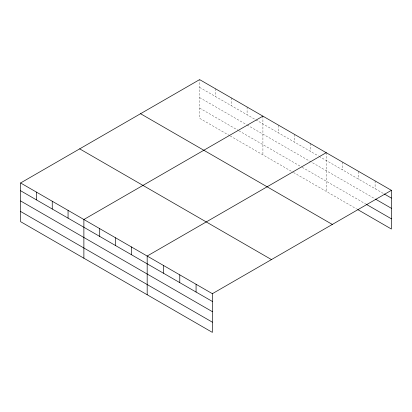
<?xml version="1.0" encoding="UTF-8"?>
<svg xmlns="http://www.w3.org/2000/svg" width="412" height="412" viewBox="0 0 412 412"><rect width="100%" height="100%" fill="white"/><g stroke="black" fill="none" stroke-linecap="round" stroke-linejoin="round"><path stroke-width="0.31" stroke-dasharray="2.06 1.54" d="M199.624 87.38L255.275 119.511M255.821 119.825L318.558 156.045M319.104 156.364L383.793 193.712M199.624 97.587L246.546 124.676M247.092 124.99L375.1 198.898M199.624 108.104L238.363 130.47M238.909 130.784L301.646 167.004M302.192 167.318L365.861 204.079M229.633 135.636L199.624 118.311L199.624 79.609M230.179 135.95L292.917 172.17M293.462 172.489L356.627 208.951M375.1 180.919L375.1 188.691M358.801 171.505L358.801 179.277M342.496 162.096L342.496 169.868M326.196 152.687L326.196 191.384M310.375 143.551L310.375 151.322M294.554 134.415L294.554 142.186M278.733 125.284L278.733 133.055M262.913 116.148L262.913 154.85M247.092 107.012L247.092 114.783M231.271 97.881L231.271 105.652M215.445 88.745L215.445 96.516"/><path stroke-width="0.62" d="M212.376 311.668L212.376 293.689L20.6 182.969L20.6 221.671L212.376 332.391L212.376 311.668L20.6 200.948M357.714 209.579L391.4 229.031L391.4 190.329L199.624 79.609L20.6 182.969M262.913 116.148L83.883 219.508L83.883 258.206M326.196 152.687L147.172 256.043L147.172 294.745M212.376 293.689L391.4 190.329M384.334 194.021L391.4 198.1M375.641 199.212L391.4 208.307M366.407 204.393L391.4 218.823M140.549 113.717L332.319 224.437M79.681 148.861L271.451 259.581M20.6 190.741L212.376 301.46M20.6 211.464L212.376 322.184M196.071 284.28L196.071 292.051M179.771 274.866L179.771 282.637M163.471 265.457L163.471 273.228M131.351 246.912L131.351 254.683M115.53 237.775L115.53 245.547M99.709 228.639L99.709 236.416M68.062 210.372L68.062 218.144M52.242 201.236L52.242 209.013M36.421 192.105L36.421 199.877"/></g></svg>
